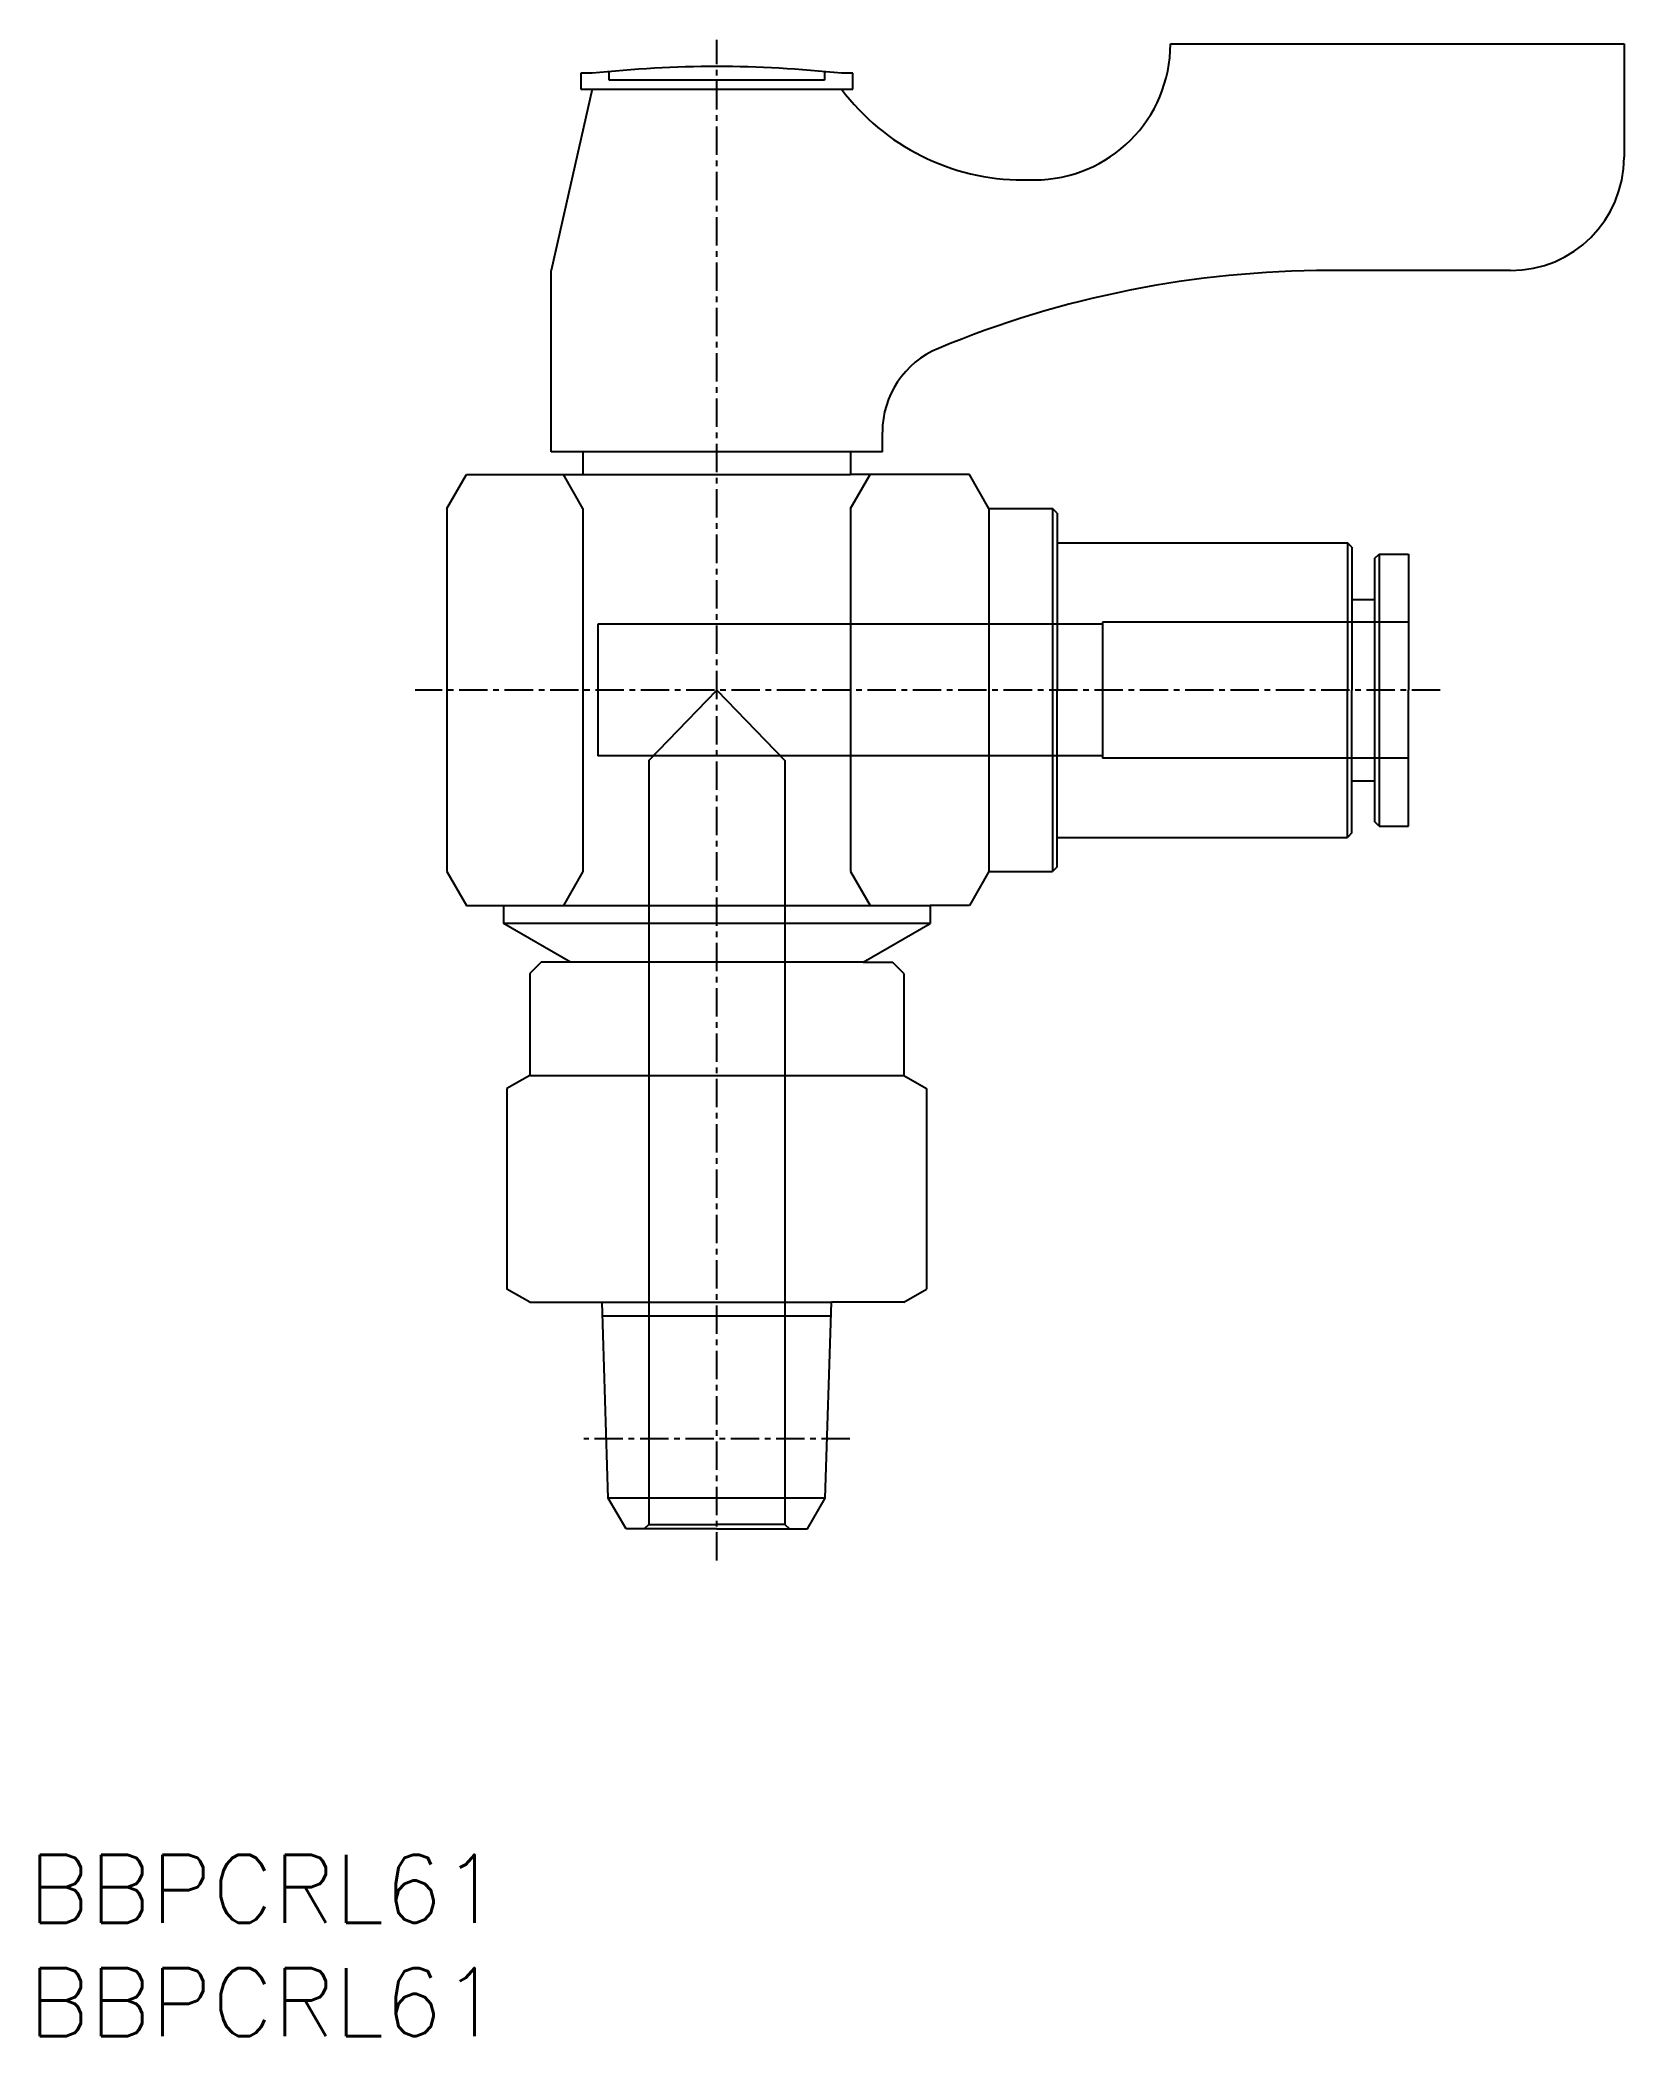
# Model space of a CAD drawing. Extents: x 0.5 to 70.4, y 0 to 88.
import ezdxf

# ---------------------------------------------------------------- set-up
doc = ezdxf.new("R2010")
doc.units = 0
doc.linetypes.add('CENTER', pattern=[2, 1.25, -0.25, 0.25, -0.25])
doc.layers.get('0').update_dxf_attribs({"linetype": 'CONTINUOUS'})
doc.layers.add('CENTER', color=1, linetype='CENTER')
doc.styles.get("Standard").update_dxf_attribs({"font": 'txt.shx'})

# ---------------------------------------------------------------- blocks, each defined once
blk = doc.blocks.new('*U4')
at = {"color": 7, "linetype": 'CONTINUOUS'}
blk.add_text('BBPCRL61', height=3, dxfattribs=at).set_placement((0, 5))
blk = doc.blocks.new('*U5')
at = {"color": 7, "linetype": 'CONTINUOUS'}
blk.add_text('BBPCRL61', height=3, dxfattribs=at).set_placement((0, 0))

msp = doc.modelspace()

# ---------------------------------------------------------------- linework, layer by layer
at = {"color": 7, "linetype": 'CONTINUOUS'}
for p, q in [((50.356, 87.866), (70.356, 87.866)), ((70.356, 87.866), (70.356, 82.866)), ((24.856, 86.566), (24.356, 86.566)), ((24.356, 86.566), (24.356, 85.866)), ((25.606, 86.266), (25.606, 86.642)), ((35.106, 86.642), (35.106, 86.266)), ((36.356, 86.566), (35.856, 86.566)), ((36.356, 85.866), (36.356, 86.566)), ((24.856, 85.866), (23.056, 77.866)), ((24.356, 85.866), (26.006, 85.866)), ((24.856, 85.866), (35.856, 85.866)), ((35.106, 86.266), (25.606, 86.266)), ((34.706, 85.866), (36.356, 85.866)), ((43.856, 81.866), (44.356, 81.866)), ((23.056, 69.866), (23.056, 77.866)), ((65.356, 77.866), (57.356, 77.866)), ((37.656, 69.866), (37.656, 70.741)), ((24.456, 69.866), (23.056, 69.866)), ((24.456, 69.866), (24.456, 68.866)), ((36.256, 69.866), (24.456, 69.866)), ((36.256, 69.866), (36.256, 68.866)), ((37.656, 69.866), (36.256, 69.866)), ((18.456, 67.366), (19.322, 68.866)), ((19.322, 68.866), (24.456, 68.866)), ((24.456, 67.366), (23.59, 68.866)), ((24.456, 68.866), (36.256, 68.866)), ((41.49, 68.866), (36.256, 68.866)), ((36.256, 67.366), (37.122, 68.866)), ((42.356, 67.366), (41.49, 68.866)), ((18.456, 67.366), (18.456, 51.366)), ((24.456, 67.366), (24.456, 59.366)), ((36.256, 67.366), (36.256, 51.366)), ((42.356, 67.366), (42.356, 59.366)), ((42.356, 67.366), (45.156, 67.366)), ((45.156, 67.366), (45.156, 51.366)), ((45.356, 67.166), (45.156, 67.366)), ((45.356, 67.166), (45.356, 59.366)), ((45.356, 65.866), (58.156, 65.866)), ((58.156, 65.866), (58.156, 59.366)), ((58.356, 65.666), (58.156, 65.866)), ((58.356, 65.666), (58.356, 59.366)), ((59.356, 65.166), (59.556, 65.366)), ((59.356, 65.166), (59.356, 53.566)), ((59.556, 65.366), (60.856, 65.366)), ((59.556, 65.366), (59.556, 53.366)), ((60.856, 65.366), (60.856, 59.366)), ((58.356, 63.366), (59.356, 63.366)), ((24.456, 59.366), (24.456, 51.366)), ((42.356, 59.366), (42.356, 51.366)), ((45.356, 51.566), (45.356, 59.366)), ((58.156, 52.866), (58.156, 59.366)), ((58.356, 53.066), (58.356, 59.366)), ((60.856, 53.366), (60.856, 59.366)), ((58.356, 55.366), (59.356, 55.366)), ((45.356, 52.866), (58.156, 52.866)), ((58.356, 53.066), (58.156, 52.866)), ((59.556, 53.366), (59.356, 53.566)), ((59.556, 53.366), (60.856, 53.366)), ((18.456, 51.366), (19.322, 49.866)), ((24.456, 51.366), (23.59, 49.866)), ((36.256, 51.366), (37.122, 49.866)), ((42.356, 51.366), (41.49, 49.866)), ((42.356, 51.366), (45.156, 51.366)), ((45.356, 51.566), (45.156, 51.366)), ((19.322, 49.866), (20.956, 49.866)), ((20.956, 49.866), (20.956, 49.069)), ((20.956, 49.866), (39.756, 49.866)), ((39.756, 49.866), (39.756, 49.069)), ((41.49, 49.866), (39.756, 49.866)), ((23.906, 47.366), (20.956, 49.069)), ((39.756, 49.069), (20.956, 49.069)), ((36.806, 47.366), (39.756, 49.069)), ((22.606, 47.366), (22.106, 46.866)), ((22.106, 46.866), (22.106, 42.366)), ((23.906, 47.366), (22.606, 47.366)), ((36.806, 47.366), (23.906, 47.366)), ((36.806, 47.366), (38.106, 47.366)), ((38.606, 46.866), (38.106, 47.366)), ((38.606, 46.866), (38.606, 42.366)), ((22.106, 42.366), (21.106, 41.788)), ((22.106, 42.366), (38.606, 42.366)), ((38.606, 42.366), (39.606, 41.788)), ((21.106, 41.788), (21.106, 32.943)), ((39.606, 41.788), (39.606, 32.943)), ((22.106, 32.366), (21.106, 32.943)), ((38.606, 32.366), (39.606, 32.943)), ((22.106, 32.366), (25.303, 32.366)), ((25.573, 23.721), (25.303, 32.366)), ((25.303, 32.366), (35.408, 32.366)), ((25.322, 31.766), (35.389, 31.766)), ((35.138, 23.721), (35.408, 32.366)), ((38.606, 32.366), (35.408, 32.366)), ((26.356, 22.366), (25.573, 23.721)), ((35.138, 23.721), (25.573, 23.721)), ((34.356, 22.366), (35.138, 23.721)), ((30.356, 22.366), (26.356, 22.366)), ((30.356, 22.366), (34.356, 22.366))]:
    msp.add_line(p, q, dxfattribs=at)
at = {"color": 3, "linetype": 'CONTINUOUS'}
for p, q in [((47.356, 62.266), (25.106, 62.266)), ((25.106, 62.266), (25.106, 56.466)), ((47.356, 62.366), (47.356, 56.366)), ((60.856, 62.366), (47.356, 62.366)), ((27.356, 56.262), (30.356, 59.366)), ((30.356, 59.366), (33.356, 56.262)), ((47.356, 56.466), (25.106, 56.466)), ((47.356, 56.466), (42.356, 56.466)), ((60.856, 56.366), (47.356, 56.366)), ((27.356, 56.262), (27.356, 22.566)), ((33.356, 56.262), (33.356, 22.566)), ((27.356, 22.566), (27.156, 22.366)), ((27.356, 22.566), (30.356, 22.566)), ((33.356, 22.566), (30.356, 22.566)), ((33.356, 22.566), (33.556, 22.366))]:
    msp.add_line(p, q, dxfattribs=at)
at = {"color": 7, "linetype": 'CONTINUOUS'}
for centre, radius, start, end in [((44.356, 87.866), 6, 270, 0), ((30.356, 36.299), 50.567, 83.75574, 96.24426), ((43.856, 91.866), 10, 216.8699, 270), ((65.356, 82.866), 5, 270, 0), ((57.356, 32.866), 45, 90, 112.5151), ((41.656, 70.741), 4, 112.5151, 180)]:
    msp.add_arc(centre, radius, start, end, dxfattribs=at)
at = {"layer": 'CENTER', "color": 1, "linetype": 'CENTER'}
for p, q in [((30.356, 20.969), (30.356, 88.039)), ((62.253, 59.366), (17.059, 59.366)), ((36.22, 26.336), (24.492, 26.336))]:
    msp.add_line(p, q, dxfattribs=at)

# ---------------------------------------------------------------- block references
at = {"color": 7, "linetype": 'CONTINUOUS'}
for name in ['*U4', '*U5']:
    msp.add_blockref(name, (0, 0), dxfattribs=at)

doc.saveas('drawing.dxf')
